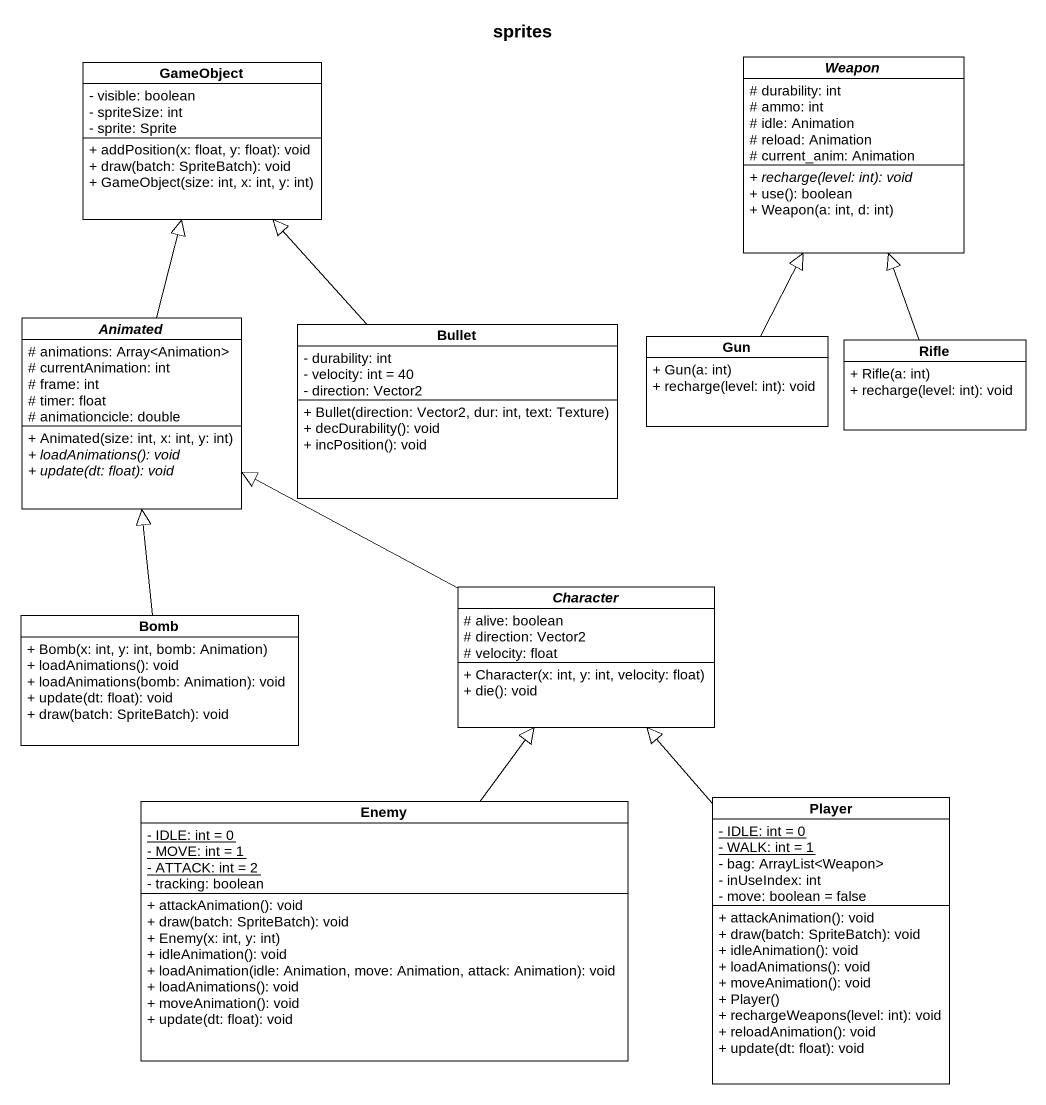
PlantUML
@startuml
title sprites
hide circle
hide empty members
skinparam classAttributeIconSize 0
abstract class Weapon {
  # durability: int
  # ammo: int
  # idle: Animation
  # reload: Animation
  # current_anim: Animation
  {abstract} + recharge(level: int): void
  + use(): boolean
  + Weapon(a: int, d: int)
}
class GameObject {
  - visible: boolean
  - spriteSize: int
  - sprite: Sprite
  + addPosition(x: float, y: float): void
  + draw(batch: SpriteBatch): void
  + GameObject(size: int, x: int, y: int)
}
abstract class Animated {
  # animations: Array<Animation>
  # currentAnimation: int
  # frame: int
  # timer: float
  # animationcicle: double
  + Animated(size: int, x: int, y: int)
  {abstract} + loadAnimations(): void
  {abstract} + update(dt: float): void
}
class Bullet {
  - durability: int
  - velocity: int = 40
  - direction: Vector2
  + Bullet(direction: Vector2, dur: int, text: Texture)
  + decDurability(): void
  + incPosition(): void
}
class Gun {
  + Gun(a: int)
  + recharge(level: int): void
}
class Rifle {
  + Rifle(a: int)
  + recharge(level: int): void
}
class Bomb {
  + Bomb(x: int, y: int, bomb: Animation)
  + loadAnimations(): void
  + loadAnimations(bomb: Animation): void
  + update(dt: float): void
  + draw(batch: SpriteBatch): void
}
abstract class Character {
  # alive: boolean
  # direction: Vector2
  # velocity: float
  + Character(x: int, y: int, velocity: float)
  + die(): void
}
class Enemy {
  {static} - IDLE: int = 0
  {static} - MOVE: int = 1
  {static} - ATTACK: int = 2
  - tracking: boolean
  + attackAnimation(): void
  + draw(batch: SpriteBatch): void
  + Enemy(x: int, y: int)
  + idleAnimation(): void
  + loadAnimation(idle: Animation, move: Animation, attack: Animation): void
  + loadAnimations(): void
  + moveAnimation(): void
  + update(dt: float): void
}
class Player {
  {static} - IDLE: int = 0
  {static} - WALK: int = 1
  - bag: ArrayList<Weapon>
  - inUseIndex: int
  - move: boolean = false
  + attackAnimation(): void
  + draw(batch: SpriteBatch): void
  + idleAnimation(): void
  + loadAnimations(): void
  + moveAnimation(): void
  + Player()
  + rechargeWeapons(level: int): void
  + reloadAnimation(): void
  + update(dt: float): void
}
Animated -up-|> GameObject
Bullet -up-|> GameObject
Gun -up-|> Weapon
Rifle -up-|> Weapon
Bomb -up-|> Animated
Character -left-|> Animated
Enemy -up-|> Character
Player -up-|> Character
@enduml
